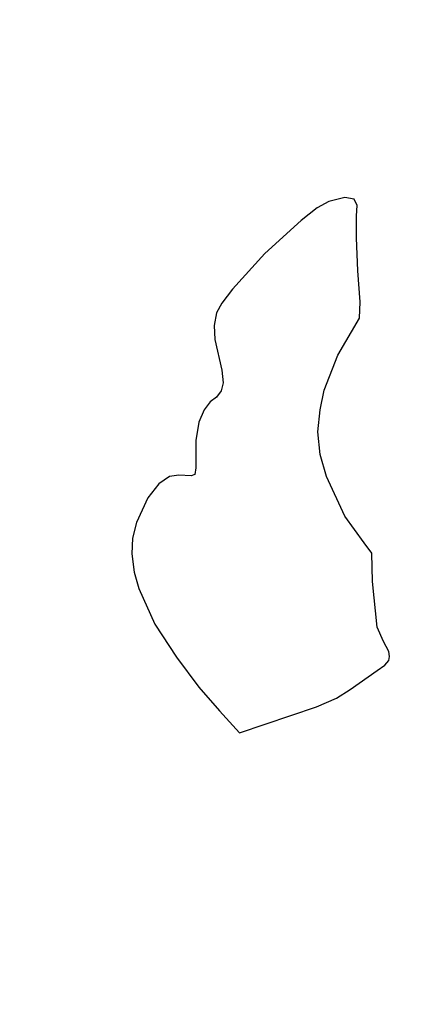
# Model space of a CAD drawing. Header units: centimetres. Extents: x -27 to -21, y -9 to 9.
# Drawn here: x -25.037 to -23.915, y 1.07 to 3.874 of the extents above; entities that cross this region are included whole.
import ezdxf

# ---------------------------------------------------------------- set-up
doc = ezdxf.new("R2010")
doc.units = ezdxf.units.CM
doc.header["$MEASUREMENT"] = 0
doc.layers.add('layer 1', color=7, linetype='Continuous')

msp = doc.modelspace()

# ---------------------------------------------------------------- linework, layer by layer
at = {"layer": 'layer 1', "color": 250, "lineweight": 30}
for points, knots in [([(-21.00043, -8.99444), (-21.00043, -8.99444), (-26.99914, -8.99536), (-26.99914, -8.99536), (-26.99914, -8.99536), (-26.99914, -8.99536), (-26.99914, 9.00077), (-26.99914, 9.00077), (-26.99914, 9.00077), (-26.99914, 9.00077), (-21.00043, 9.00077), (-21.00043, 9.00077), (-21.00043, 9.00077), (-21.00043, 9.00077), (-21.00043, -8.99444), (-21.00043, -8.99444)], [0, 0, 0, 0, 0.2, 0.2, 0.2, 0.2, 0.4, 0.4, 0.4, 0.4, 0.6, 0.6, 0.6, 0.6, 1, 1, 1, 1]), ([(-24.70163, 2.43034), (-24.70163, 2.43034), (-24.66864, 2.5004), (-24.66864, 2.5004), (-24.66864, 2.5004), (-24.66864, 2.5004), (-24.63764, 2.54115), (-24.63764, 2.54115), (-24.63764, 2.54115), (-24.63764, 2.54115), (-24.60665, 2.56162), (-24.60665, 2.56162), (-24.60665, 2.56162), (-24.60665, 2.56162), (-24.58032, 2.56605), (-24.58032, 2.56605), (-24.58032, 2.56605), (-24.58032, 2.56605), (-24.545, 2.56383), (-24.545, 2.56383), (-24.545, 2.56383), (-24.545, 2.56383), (-24.534, 2.56826), (-24.534, 2.56826), (-24.534, 2.56826), (-24.534, 2.56826), (-24.53167, 2.58651), (-24.53167, 2.58651), (-24.53167, 2.58651), (-24.53167, 2.58651), (-24.53167, 2.66561), (-24.53167, 2.66561), (-24.53167, 2.66561), (-24.53167, 2.66561), (-24.523, 2.71761), (-24.523, 2.71761), (-24.523, 2.71761), (-24.523, 2.71761), (-24.50734, 2.75375), (-24.50734, 2.75375), (-24.50734, 2.75375), (-24.50734, 2.75375), (-24.48968, 2.77643), (-24.48968, 2.77643), (-24.48968, 2.77643), (-24.48968, 2.77643), (-24.47201, 2.79008), (-24.47201, 2.79008), (-24.47201, 2.79008), (-24.47201, 2.79008), (-24.45868, 2.80815), (-24.45868, 2.80815), (-24.45868, 2.80815), (-24.45868, 2.80815), (-24.45235, 2.83083), (-24.45235, 2.83083), (-24.45235, 2.83083), (-24.45235, 2.83083), (-24.45668, 2.86697), (-24.45668, 2.86697), (-24.45668, 2.86697), (-24.45668, 2.86697), (-24.47635, 2.9551), (-24.47635, 2.9551), (-24.47635, 2.9551), (-24.47635, 2.9551), (-24.47868, 2.99585), (-24.47868, 2.99585), (-24.47868, 2.99585), (-24.47868, 2.99585), (-24.47201, 3.03199), (-24.47201, 3.03199), (-24.47201, 3.03199), (-24.47201, 3.03199), (-24.45668, 3.05928), (-24.45668, 3.05928), (-24.45668, 3.05928), (-24.45668, 3.05928), (-24.42569, 3.09985), (-24.42569, 3.09985), (-24.42569, 3.09985), (-24.42569, 3.09985), (-24.33304, 3.20181), (-24.33304, 3.20181), (-24.33304, 3.20181), (-24.33304, 3.20181), (-24.2294, 3.29677), (-24.2294, 3.29677), (-24.2294, 3.29677), (-24.2294, 3.29677), (-24.18308, 3.33291), (-24.18308, 3.33291), (-24.18308, 3.33291), (-24.18308, 3.33291), (-24.14975, 3.35098), (-24.14975, 3.35098), (-24.14975, 3.35098), (-24.14975, 3.35098), (-24.10343, 3.36241), (-24.10343, 3.36241), (-24.10343, 3.36241), (-24.10343, 3.36241), (-24.0771, 3.3578), (-24.0771, 3.3578), (-24.0771, 3.3578), (-24.0771, 3.3578), (-24.0681, 3.33973), (-24.0681, 3.33973), (-24.0681, 3.33973), (-24.0681, 3.33973), (-24.07043, 3.31023), (-24.07043, 3.31023), (-24.07043, 3.31023), (-24.07043, 3.31023), (-24.07043, 3.24699), (-24.07043, 3.24699), (-24.07043, 3.24699), (-24.07043, 3.24699), (-24.0661, 3.15203), (-24.0661, 3.15203), (-24.0661, 3.15203), (-24.0661, 3.15203), (-24.05944, 3.06371), (-24.05944, 3.06371), (-24.05944, 3.06371), (-24.05944, 3.06371), (-24.06143, 3.01632), (-24.06143, 3.01632), (-24.06143, 3.01632), (-24.06143, 3.01632), (-24.12342, 2.90993), (-24.12342, 2.90993), (-24.12342, 2.90993), (-24.12342, 2.90993), (-24.16308, 2.81036), (-24.16308, 2.81036), (-24.16308, 2.81036), (-24.16308, 2.81036), (-24.17408, 2.75375), (-24.17408, 2.75375), (-24.17408, 2.75375), (-24.17408, 2.75375), (-24.18074, 2.69051), (-24.18074, 2.69051), (-24.18074, 2.69051), (-24.18074, 2.69051), (-24.17408, 2.62487), (-24.17408, 2.62487), (-24.17408, 2.62487), (-24.17408, 2.62487), (-24.15641, 2.56162), (-24.15641, 2.56162), (-24.15641, 2.56162), (-24.15641, 2.56162), (-24.10343, 2.44841), (-24.10343, 2.44841), (-24.10343, 2.44841), (-24.10343, 2.44841), (-24.04844, 2.37152), (-24.04844, 2.37152), (-24.04844, 2.37152), (-24.04844, 2.37152), (-24.02611, 2.3422), (-24.02611, 2.3422), (-24.02611, 2.3422), (-24.02611, 2.3422), (-24.02411, 2.2607), (-24.02411, 2.2607), (-24.02411, 2.2607), (-24.02411, 2.2607), (-24.01078, 2.12942), (-24.01078, 2.12942), (-24.01078, 2.12942), (-24.01078, 2.12942), (-23.99312, 2.08885), (-23.99312, 2.08885), (-23.99312, 2.08885), (-23.99312, 2.08885), (-23.97779, 2.05935), (-23.97779, 2.05935), (-23.97779, 2.05935), (-23.97779, 2.05935), (-23.97545, 2.04589), (-23.97545, 2.04589), (-23.97545, 2.04589), (-23.97545, 2.04589), (-23.97779, 2.03446), (-23.97779, 2.03446), (-23.97779, 2.03446), (-23.97779, 2.03446), (-23.98878, 2.021), (-23.98878, 2.021), (-23.98878, 2.021), (-23.98878, 2.021), (-24.01078, 2.00514), (-24.01078, 2.00514), (-24.01078, 2.00514), (-24.01078, 2.00514), (-24.0881, 1.95075), (-24.0881, 1.95075), (-24.0881, 1.95075), (-24.0881, 1.95075), (-24.12775, 1.92586), (-24.12775, 1.92586), (-24.12775, 1.92586), (-24.12775, 1.92586), (-24.18507, 1.90096), (-24.18507, 1.90096), (-24.18507, 1.90096), (-24.18507, 1.90096), (-24.40603, 1.82647), (-24.40603, 1.82647), (-24.40603, 1.82647), (-24.40603, 1.82647), (-24.46335, 1.88972), (-24.46335, 1.88972), (-24.46335, 1.88972), (-24.46335, 1.88972), (-24.523, 1.95757), (-24.523, 1.95757), (-24.523, 1.95757), (-24.523, 1.95757), (-24.58699, 2.04349), (-24.58699, 2.04349), (-24.58699, 2.04349), (-24.58699, 2.04349), (-24.64864, 2.13864), (-24.64864, 2.13864), (-24.64864, 2.13864), (-24.64864, 2.13864), (-24.69497, 2.24042), (-24.69497, 2.24042), (-24.69497, 2.24042), (-24.69497, 2.24042), (-24.7083, 2.28781), (-24.7083, 2.28781), (-24.7083, 2.28781), (-24.7083, 2.28781), (-24.71496, 2.3398), (-24.71496, 2.3398), (-24.71496, 2.3398), (-24.71496, 2.3398), (-24.71263, 2.38516), (-24.71263, 2.38516), (-24.71263, 2.38516), (-24.71263, 2.38516), (-24.70163, 2.43034), (-24.70163, 2.43034)], [0, 0, 0, 0, 0.015873, 0.015873, 0.015873, 0.015873, 0.031746, 0.031746, 0.031746, 0.031746, 0.047619, 0.047619, 0.047619, 0.047619, 0.0634921, 0.0634921, 0.0634921, 0.0634921, 0.0793651, 0.0793651, 0.0793651, 0.0793651, 0.0952381, 0.0952381, 0.0952381, 0.0952381, 0.1111111, 0.1111111, 0.1111111, 0.1111111, 0.1269841, 0.1269841, 0.1269841, 0.1269841, 0.1428571, 0.1428571, 0.1428571, 0.1428571, 0.1587302, 0.1587302, 0.1587302, 0.1587302, 0.1746032, 0.1746032, 0.1746032, 0.1746032, 0.1904762, 0.1904762, 0.1904762, 0.1904762, 0.2063492, 0.2063492, 0.2063492, 0.2063492, 0.2222222, 0.2222222, 0.2222222, 0.2222222, 0.2380952, 0.2380952, 0.2380952, 0.2380952, 0.2539683, 0.2539683, 0.2539683, 0.2539683, 0.2698413, 0.2698413, 0.2698413, 0.2698413, 0.2857143, 0.2857143, 0.2857143, 0.2857143, 0.3015873, 0.3015873, 0.3015873, 0.3015873, 0.3174603, 0.3174603, 0.3174603, 0.3174603, 0.3333333, 0.3333333, 0.3333333, 0.3333333, 0.3492063, 0.3492063, 0.3492063, 0.3492063, 0.3650794, 0.3650794, 0.3650794, 0.3650794, 0.3809524, 0.3809524, 0.3809524, 0.3809524, 0.3968254, 0.3968254, 0.3968254, 0.3968254, 0.4126984, 0.4126984, 0.4126984, 0.4126984, 0.4285714, 0.4285714, 0.4285714, 0.4285714, 0.4444444, 0.4444444, 0.4444444, 0.4444444, 0.4603175, 0.4603175, 0.4603175, 0.4603175, 0.4761905, 0.4761905, 0.4761905, 0.4761905, 0.4920635, 0.4920635, 0.4920635, 0.4920635, 0.5079365, 0.5079365, 0.5079365, 0.5079365, 0.5238095, 0.5238095, 0.5238095, 0.5238095, 0.5396825, 0.5396825, 0.5396825, 0.5396825, 0.5555556, 0.5555556, 0.5555556, 0.5555556, 0.5714286, 0.5714286, 0.5714286, 0.5714286, 0.5873016, 0.5873016, 0.5873016, 0.5873016, 0.6031746, 0.6031746, 0.6031746, 0.6031746, 0.6190476, 0.6190476, 0.6190476, 0.6190476, 0.6349206, 0.6349206, 0.6349206, 0.6349206, 0.6507937, 0.6507937, 0.6507937, 0.6507937, 0.6666667, 0.6666667, 0.6666667, 0.6666667, 0.6825397, 0.6825397, 0.6825397, 0.6825397, 0.6984127, 0.6984127, 0.6984127, 0.6984127, 0.7142857, 0.7142857, 0.7142857, 0.7142857, 0.7301587, 0.7301587, 0.7301587, 0.7301587, 0.7460317, 0.7460317, 0.7460317, 0.7460317, 0.7619048, 0.7619048, 0.7619048, 0.7619048, 0.7777778, 0.7777778, 0.7777778, 0.7777778, 0.7936508, 0.7936508, 0.7936508, 0.7936508, 0.8095238, 0.8095238, 0.8095238, 0.8095238, 0.8253968, 0.8253968, 0.8253968, 0.8253968, 0.8412698, 0.8412698, 0.8412698, 0.8412698, 0.8571429, 0.8571429, 0.8571429, 0.8571429, 0.8730159, 0.8730159, 0.8730159, 0.8730159, 0.8888889, 0.8888889, 0.8888889, 0.8888889, 0.9047619, 0.9047619, 0.9047619, 0.9047619, 0.9206349, 0.9206349, 0.9206349, 0.9206349, 0.9365079, 0.9365079, 0.9365079, 0.9365079, 0.952381, 0.952381, 0.952381, 0.952381, 0.968254, 0.968254, 0.968254, 0.968254, 1, 1, 1, 1])]:
    msp.add_open_spline(points, degree=3, knots=knots, dxfattribs=at)

doc.saveas('drawing.dxf')
